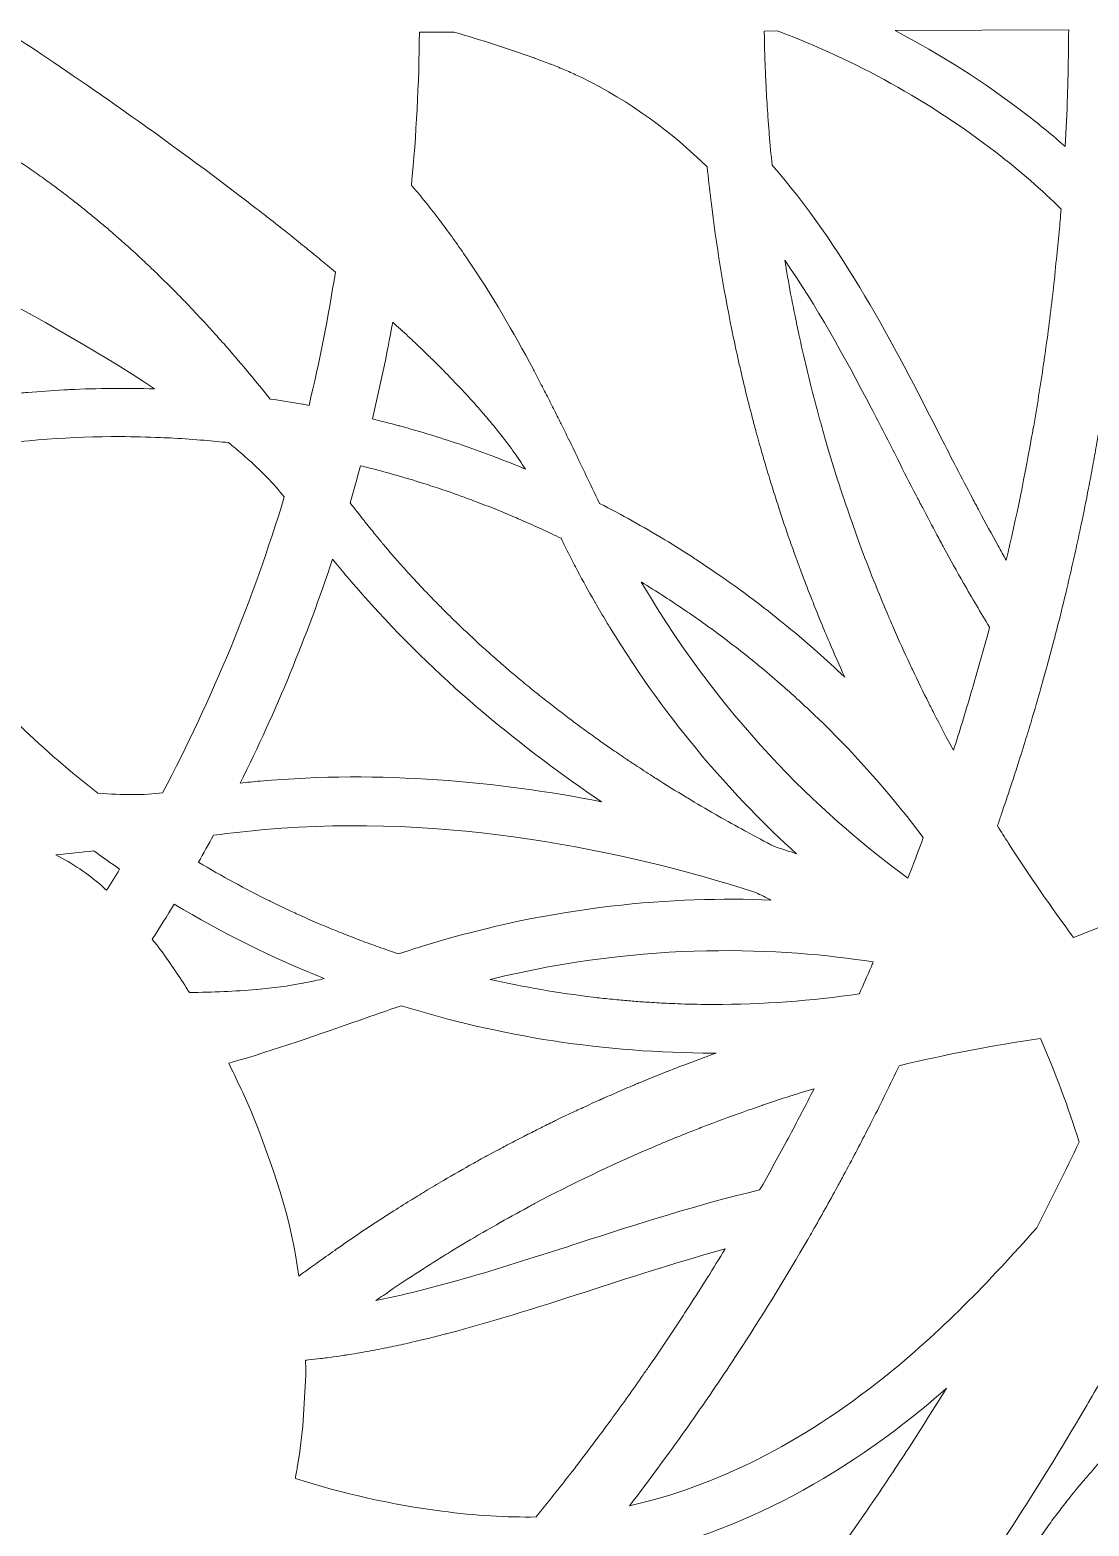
# Model space of a CAD drawing. Header units: millimetres. Extents: x -131 to 670, y -112 to 1620.
# Drawn here: x 532.2 to 575.5, y 657.9 to 719.1 of the extents above; entities that cross this region are included whole.
import ezdxf

# ---------------------------------------------------------------- set-up
doc = ezdxf.new("R2010")
doc.units = ezdxf.units.MM
doc.header["$MEASUREMENT"] = 0
doc.layers.add('Layer 2', color=7, linetype='Continuous')

msp = doc.modelspace()

# ---------------------------------------------------------------- linework, layer by layer
at = {"layer": 'Layer 2', "lineweight": 0}
for points, knots in [([(531.433, 718.943), (533.417, 717.637), (537.03, 715.195), (540.777, 712.335), (540.788, 712.326), (540.8, 712.317), (540.812, 712.308), (541.106, 712.083), (541.401, 711.856), (541.696, 711.627), (541.762, 711.575), (541.828, 711.523), (541.894, 711.471), (542.133, 711.285), (542.372, 711.097), (542.61, 710.908), (542.702, 710.836), (542.793, 710.762), (542.884, 710.689), (543.097, 710.52), (543.31, 710.349), (543.521, 710.177), (543.627, 710.091), (543.732, 710.006), (543.837, 709.92), (544.022, 709.769), (544.205, 709.617), (544.389, 709.465), (544.494, 709.377), (544.6, 709.288), (544.705, 709.2), (544.421, 707.357), (544.059, 705.54), (543.629, 703.75), (543.547, 703.765), (543.466, 703.782), (543.384, 703.796), (543.384, 703.796), (543.36, 703.801), (543.36, 703.801), (542.921, 703.877), (542.482, 703.947), (542.042, 704.01), (542.042, 704.01), (542.041, 704.01), (542.041, 704.01), (541.487, 704.701), (540.897, 705.411), (540.269, 706.13), (540.263, 706.137), (540.256, 706.144), (540.25, 706.151), (540.105, 706.317), (539.957, 706.484), (539.807, 706.651), (539.774, 706.688), (539.741, 706.724), (539.709, 706.76), (539.584, 706.898), (539.459, 707.036), (539.331, 707.175), (539.279, 707.232), (539.226, 707.288), (539.173, 707.345), (539.063, 707.463), (538.952, 707.582), (538.84, 707.7), (538.773, 707.771), (538.704, 707.842), (538.636, 707.913), (538.536, 708.018), (538.436, 708.122), (538.334, 708.227), (538.254, 708.309), (538.173, 708.39), (538.092, 708.472), (537.999, 708.566), (537.905, 708.66), (537.811, 708.754), (537.72, 708.844), (537.628, 708.933), (537.536, 709.024), (537.449, 709.108), (537.362, 709.193), (537.273, 709.278), (537.172, 709.375), (537.069, 709.473), (536.965, 709.571), (536.884, 709.647), (536.802, 709.724), (536.719, 709.801), (536.608, 709.904), (536.495, 710.007), (536.381, 710.111), (536.305, 710.181), (536.227, 710.25), (536.149, 710.32), (536.027, 710.429), (535.904, 710.539), (535.779, 710.647), (535.708, 710.71), (535.636, 710.771), (535.564, 710.834), (535.431, 710.948), (535.297, 711.063), (535.161, 711.177), (535.095, 711.232), (535.028, 711.288), (534.961, 711.343), (534.818, 711.463), (534.673, 711.581), (534.526, 711.7), (534.466, 711.748), (534.405, 711.797), (534.344, 711.846), (534.188, 711.97), (534.031, 712.094), (533.871, 712.217), (533.819, 712.257), (533.766, 712.298), (533.713, 712.338), (533.543, 712.468), (533.371, 712.598), (533.197, 712.727), (533.156, 712.758), (533.113, 712.788), (533.071, 712.819), (532.884, 712.956), (532.696, 713.092), (532.504, 713.228), (532.477, 713.247), (532.448, 713.267), (532.42, 713.286), (532.213, 713.432), (532.003, 713.577), (531.789, 713.721), (531.786, 713.723), (531.783, 713.725), (531.78, 713.728), (529.671, 715.147), (527.285, 716.451), (524.569, 717.547), (524.544, 717.556), (524.521, 717.566), (524.497, 717.576), (524.232, 717.682), (523.964, 717.785), (523.693, 717.887), (523.645, 717.906), (523.597, 717.924), (523.548, 717.942), (523.293, 718.037), (523.034, 718.13), (522.774, 718.221), (522.706, 718.245), (522.64, 718.268), (522.572, 718.292), (522.324, 718.377), (522.072, 718.46), (521.819, 718.542), (521.735, 718.569), (521.652, 718.597), (521.567, 718.623), (521.324, 718.7), (521.077, 718.775), (520.829, 718.849), (520.768, 718.867), (520.709, 718.886), (520.647, 718.904), (520.647, 718.904), (531.433, 718.943), (531.433, 718.943)], [0, 0, 0, 0, 1, 1, 1, 2, 2, 2, 3, 3, 3, 4, 4, 4, 5, 5, 5, 6, 6, 6, 7, 7, 7, 8, 8, 8, 9, 9, 9, 10, 10, 10, 11, 11, 11, 12, 12, 12, 13, 13, 13, 14, 14, 14, 15, 15, 15, 16, 16, 16, 17, 17, 17, 18, 18, 18, 19, 19, 19, 20, 20, 20, 21, 21, 21, 22, 22, 22, 23, 23, 23, 24, 24, 24, 25, 25, 25, 26, 26, 26, 27, 27, 27, 28, 28, 28, 29, 29, 29, 30, 30, 30, 31, 31, 31, 32, 32, 32, 33, 33, 33, 34, 34, 34, 35, 35, 35, 36, 36, 36, 37, 37, 37, 38, 38, 38, 39, 39, 39, 40, 40, 40, 41, 41, 41, 42, 42, 42, 43, 43, 43, 44, 44, 44, 45, 45, 45, 46, 46, 46, 47, 47, 47, 48, 48, 48, 49, 49, 49, 50, 50, 50, 51, 51, 51, 52, 52, 52, 53, 53, 53, 54, 54, 54, 55, 55, 55, 56, 56, 56, 57, 57, 57, 57]), ([(565.505, 692.66), (565.136, 693.011), (564.762, 693.353), (564.383, 693.688), (564.29, 693.772), (564.193, 693.85), (564.1, 693.932), (563.804, 694.188), (563.508, 694.443), (563.208, 694.691), (563.117, 694.766), (563.025, 694.836), (562.934, 694.909), (562.624, 695.161), (562.311, 695.41), (561.995, 695.652), (561.922, 695.708), (561.848, 695.761), (561.776, 695.816), (561.435, 696.072), (561.093, 696.324), (560.747, 696.57), (560.695, 696.606), (560.643, 696.641), (560.591, 696.678), (560.22, 696.938), (559.846, 697.193), (559.468, 697.44), (559.438, 697.46), (559.406, 697.48), (559.375, 697.5), (558.975, 697.761), (558.571, 698.015), (558.164, 698.262), (558.164, 698.262), (558.124, 698.285), (558.124, 698.285), (557.698, 698.542), (557.27, 698.79), (556.838, 699.031), (556.838, 699.031), (556.838, 699.031), (556.838, 699.031), (556.837, 699.032), (556.836, 699.032), (556.835, 699.032), (556.395, 699.278), (555.951, 699.515), (555.504, 699.743), (555.304, 700.152), (555.102, 700.572), (554.894, 701.007), (554.689, 701.435), (554.475, 701.88), (554.253, 702.337), (554.252, 702.339), (554.251, 702.341), (554.25, 702.342), (554.145, 702.558), (554.038, 702.777), (553.929, 702.999), (553.914, 703.029), (553.899, 703.059), (553.884, 703.089), (553.786, 703.289), (553.685, 703.491), (553.583, 703.695), (553.564, 703.731), (553.546, 703.767), (553.528, 703.803), (553.426, 704.006), (553.321, 704.21), (553.215, 704.416), (553.198, 704.45), (553.181, 704.484), (553.163, 704.518), (553.053, 704.732), (552.94, 704.947), (552.825, 705.164), (552.811, 705.189), (552.798, 705.214), (552.785, 705.24), (551.997, 706.722), (551.106, 708.26), (550.078, 709.771), (550.076, 709.774), (550.074, 709.777), (550.072, 709.78), (549.907, 710.023), (549.737, 710.266), (549.564, 710.507), (549.551, 710.526), (549.537, 710.544), (549.524, 710.563), (549.361, 710.79), (549.195, 711.015), (549.025, 711.24), (549.005, 711.266), (548.985, 711.292), (548.965, 711.319), (548.799, 711.537), (548.63, 711.754), (548.457, 711.97), (548.435, 711.998), (548.413, 712.025), (548.391, 712.053), (548.215, 712.271), (548.035, 712.488), (547.852, 712.703), (547.839, 712.718), (547.827, 712.734), (547.814, 712.749), (548.013, 714.809), (548.122, 716.895), (548.14, 719.003), (548.14, 719.003), (549.561, 719.008), (549.561, 719.008), (550.648, 718.688), (551.792, 718.327), (552.811, 717.959), (552.822, 717.955), (552.833, 717.951), (552.844, 717.947), (553.044, 717.874), (553.238, 717.801), (553.428, 717.728), (553.468, 717.712), (553.51, 717.697), (553.55, 717.681), (553.644, 717.644), (553.735, 717.607), (553.826, 717.57), (553.922, 717.531), (554.017, 717.491), (554.109, 717.452), (554.202, 717.413), (554.292, 717.373), (554.381, 717.333), (554.477, 717.29), (554.57, 717.247), (554.659, 717.204), (554.696, 717.186), (554.736, 717.168), (554.772, 717.151), (556.774, 716.164), (558.446, 714.923), (559.902, 713.499), (559.902, 713.499), (559.902, 713.497), (559.902, 713.497), (559.946, 713.046), (559.996, 712.596), (560.05, 712.147), (560.05, 712.147), (560.05, 712.145), (560.05, 712.145), (560.05, 712.144), (560.05, 712.144), (560.05, 712.144), (560.05, 712.144), (560.058, 712.083), (560.058, 712.083), (560.272, 710.314), (560.556, 708.567), (560.907, 706.844), (560.907, 706.843), (560.907, 706.843), (560.908, 706.843), (560.908, 706.842), (560.908, 706.842), (560.908, 706.842), (560.908, 706.842), (560.908, 706.841), (560.908, 706.841), (560.927, 706.745), (560.947, 706.65), (560.967, 706.555), (560.967, 706.554), (560.967, 706.553), (560.967, 706.552), (560.968, 706.55), (560.968, 706.549), (560.968, 706.547), (561.047, 706.169), (561.128, 705.792), (561.213, 705.416), (561.214, 705.416), (561.214, 705.415), (561.214, 705.414), (561.214, 705.413), (561.214, 705.413), (561.214, 705.413), (561.232, 705.332), (561.252, 705.252), (561.271, 705.172), (561.439, 704.442), (561.619, 703.717), (561.812, 702.996), (561.838, 702.899), (561.862, 702.802), (561.888, 702.706), (561.888, 702.706), (561.888, 702.706), (561.888, 702.706), (561.888, 702.705), (561.889, 702.705), (561.889, 702.704), (561.969, 702.407), (562.054, 702.113), (562.139, 701.818), (562.2, 701.605), (562.261, 701.393), (562.324, 701.181), (562.324, 701.18), (562.324, 701.18), (562.324, 701.18), (562.324, 701.18), (562.324, 701.179), (562.325, 701.179), (562.404, 700.912), (562.485, 700.647), (562.568, 700.382), (562.647, 700.125), (562.73, 699.87), (562.813, 699.616), (562.813, 699.614), (562.813, 699.613), (562.814, 699.611), (562.814, 699.611), (562.817, 699.604), (562.817, 699.604), (562.89, 699.379), (562.961, 699.154), (563.037, 698.93), (563.037, 698.93), (563.037, 698.93), (563.037, 698.93), (563.192, 698.468), (563.353, 698.01), (563.518, 697.553), (563.576, 697.392), (563.638, 697.232), (563.698, 697.071), (563.822, 696.734), (563.949, 696.399), (564.079, 696.065), (564.08, 696.064), (564.08, 696.064), (564.08, 696.063), (564.15, 695.885), (564.22, 695.707), (564.291, 695.53), (564.423, 695.199), (564.559, 694.869), (564.696, 694.54), (564.697, 694.538), (564.697, 694.538), (564.698, 694.536), (564.698, 694.535), (564.699, 694.533), (564.7, 694.531), (564.764, 694.379), (564.827, 694.225), (564.892, 694.073), (564.893, 694.073), (564.893, 694.072), (564.893, 694.072), (564.893, 694.071), (564.893, 694.071), (564.893, 694.071), (565.095, 693.599), (565.3, 693.129), (565.513, 692.664), (565.514, 692.661), (565.515, 692.657), (565.516, 692.654), (565.518, 692.652), (565.519, 692.649), (565.52, 692.647), (565.515, 692.651), (565.51, 692.655), (565.505, 692.66)], [0, 0, 0, 0, 1, 1, 1, 2, 2, 2, 3, 3, 3, 4, 4, 4, 5, 5, 5, 6, 6, 6, 7, 7, 7, 8, 8, 8, 9, 9, 9, 10, 10, 10, 11, 11, 11, 12, 12, 12, 13, 13, 13, 14, 14, 14, 15, 15, 15, 16, 16, 16, 17, 17, 17, 18, 18, 18, 19, 19, 19, 20, 20, 20, 21, 21, 21, 22, 22, 22, 23, 23, 23, 24, 24, 24, 25, 25, 25, 26, 26, 26, 27, 27, 27, 28, 28, 28, 29, 29, 29, 30, 30, 30, 31, 31, 31, 32, 32, 32, 33, 33, 33, 34, 34, 34, 35, 35, 35, 36, 36, 36, 37, 37, 37, 38, 38, 38, 39, 39, 39, 40, 40, 40, 41, 41, 41, 42, 42, 42, 43, 43, 43, 44, 44, 44, 45, 45, 45, 46, 46, 46, 47, 47, 47, 48, 48, 48, 49, 49, 49, 50, 50, 50, 51, 51, 51, 52, 52, 52, 53, 53, 53, 54, 54, 54, 55, 55, 55, 56, 56, 56, 57, 57, 57, 58, 58, 58, 59, 59, 59, 60, 60, 60, 61, 61, 61, 62, 62, 62, 63, 63, 63, 64, 64, 64, 65, 65, 65, 66, 66, 66, 67, 67, 67, 68, 68, 68, 69, 69, 69, 70, 70, 70, 71, 71, 71, 72, 72, 72, 73, 73, 73, 74, 74, 74, 75, 75, 75, 76, 76, 76, 77, 77, 77, 78, 78, 78, 79, 79, 79, 80, 80, 80, 81, 81, 81, 82, 82, 82, 83, 83, 83, 84, 84, 84, 85, 85, 85, 86, 86, 86, 87, 87, 87, 88, 88, 88, 89, 89, 89, 90, 90, 90, 91, 91, 91, 92, 92, 92, 93, 93, 93, 94, 94, 94, 94]), ([(571.017, 699.436), (570.924, 699.609), (570.83, 699.781), (570.739, 699.955), (570.301, 700.786), (569.873, 701.62), (569.452, 702.445), (567.475, 706.317), (565.452, 710.266), (562.553, 713.566), (562.553, 713.566), (562.553, 713.566), (562.553, 713.566), (562.51, 713.988), (562.474, 714.412), (562.438, 714.836), (562.423, 715.028), (562.407, 715.22), (562.393, 715.412), (562.366, 715.773), (562.343, 716.135), (562.322, 716.497), (562.305, 716.806), (562.291, 717.115), (562.278, 717.425), (562.266, 717.701), (562.254, 717.977), (562.246, 718.253), (562.238, 718.519), (562.238, 718.787), (562.233, 719.053), (562.233, 719.053), (562.773, 719.055), (562.773, 719.055), (565.973, 717.851), (568.968, 716.196), (571.694, 714.099), (572.704, 713.321), (573.585, 712.553), (574.359, 711.775), (574.346, 711.619), (574.338, 711.463), (574.325, 711.307), (574.312, 711.154), (574.298, 711), (574.284, 710.847), (574.25, 710.473), (574.208, 710.101), (574.17, 709.729), (574.125, 709.288), (574.086, 708.845), (574.035, 708.407), (574.031, 708.369), (574.027, 708.332), (574.023, 708.295), (573.919, 707.404), (573.803, 706.517), (573.674, 705.634), (573.668, 705.589), (573.661, 705.545), (573.655, 705.5), (573.651, 705.48), (573.649, 705.459), (573.645, 705.439), (573.517, 704.567), (573.379, 703.698), (573.228, 702.833), (573.228, 702.833), (573.225, 702.816), (573.225, 702.816), (573.218, 702.777), (573.209, 702.739), (573.203, 702.7), (572.89, 700.925), (572.53, 699.167), (572.123, 697.426), (572.123, 697.424), (572.123, 697.424), (572.122, 697.422), (572.011, 697.617), (571.903, 697.815), (571.794, 698.011), (571.531, 698.483), (571.271, 698.958), (571.017, 699.436)], [0, 0, 0, 0, 1, 1, 1, 2, 2, 2, 3, 3, 3, 4, 4, 4, 5, 5, 5, 6, 6, 6, 7, 7, 7, 8, 8, 8, 9, 9, 9, 10, 10, 10, 11, 11, 11, 12, 12, 12, 13, 13, 13, 14, 14, 14, 15, 15, 15, 16, 16, 16, 17, 17, 17, 18, 18, 18, 19, 19, 19, 20, 20, 20, 21, 21, 21, 22, 22, 22, 23, 23, 23, 24, 24, 24, 25, 25, 25, 26, 26, 26, 27, 27, 27, 28, 28, 28, 28]), ([(572.904, 715.672), (571.221, 716.966), (569.439, 718.097), (567.576, 719.072), (567.576, 719.072), (574.672, 719.098), (574.672, 719.098), (574.668, 718.519), (574.661, 717.941), (574.647, 717.364), (574.645, 717.262), (574.645, 717.159), (574.643, 717.057), (574.637, 716.842), (574.63, 716.627), (574.623, 716.412), (574.601, 715.717), (574.57, 715.024), (574.533, 714.332), (574.025, 714.779), (573.485, 715.225), (572.904, 715.672)], [0, 0, 0, 0, 1, 1, 1, 2, 2, 2, 3, 3, 3, 4, 4, 4, 5, 5, 5, 6, 6, 6, 7, 7, 7, 7]), ([(537.319, 704.425), (536.157, 704.462), (534.994, 704.452), (533.832, 704.396), (533.756, 704.393), (533.68, 704.388), (533.604, 704.384), (533.114, 704.358), (532.624, 704.323), (532.135, 704.28), (532.038, 704.272), (531.94, 704.264), (531.842, 704.255), (531.3, 704.203), (530.759, 704.144), (530.219, 704.073), (530.204, 704.07), (530.189, 704.069), (530.174, 704.067), (529.609, 703.991), (529.045, 703.904), (528.483, 703.806), (528.384, 703.789), (528.286, 703.769), (528.187, 703.751), (527.749, 703.671), (527.312, 703.585), (526.876, 703.493), (526.712, 703.457), (526.549, 703.421), (526.386, 703.384), (525.997, 703.297), (525.609, 703.203), (525.223, 703.104), (525.065, 703.064), (524.908, 703.025), (524.751, 702.983), (524.693, 702.968), (524.635, 702.949), (524.576, 702.933), (524.176, 702.825), (523.777, 702.712), (523.38, 702.592), (523.313, 702.571), (523.245, 702.555), (523.178, 702.534), (523.176, 702.533), (523.174, 702.533), (523.172, 702.532), (522.98, 702.93), (522.797, 703.332), (522.618, 703.737), (522.569, 703.849), (522.521, 703.962), (522.472, 704.075), (522.338, 704.386), (522.207, 704.699), (522.08, 705.015), (522.036, 705.123), (521.993, 705.231), (521.95, 705.34), (521.792, 705.744), (521.641, 706.152), (521.494, 706.562), (521.372, 706.906), (521.257, 707.254), (521.143, 707.602), (521.105, 707.72), (521.062, 707.836), (521.025, 707.954), (521.017, 707.981), (521.009, 708.008), (521.001, 708.034), (520.867, 708.463), (520.74, 708.895), (520.62, 709.329), (520.62, 709.329), (520.584, 709.458), (520.584, 709.458), (520.563, 709.536), (520.544, 709.614), (520.524, 709.692), (520.44, 710.007), (520.358, 710.324), (520.281, 710.642), (520.237, 710.827), (520.195, 711.012), (520.153, 711.198), (520.094, 711.46), (520.036, 711.723), (519.982, 711.988), (519.947, 712.156), (519.912, 712.325), (519.88, 712.494), (519.81, 712.854), (519.746, 713.215), (519.686, 713.578), (519.675, 713.642), (519.662, 713.706), (519.652, 713.77), (519.652, 713.771), (519.652, 713.772), (519.652, 713.772), (525.736, 710.982), (532.518, 707.6), (537.319, 704.425)], [0, 0, 0, 0, 1, 1, 1, 2, 2, 2, 3, 3, 3, 4, 4, 4, 5, 5, 5, 6, 6, 6, 7, 7, 7, 8, 8, 8, 9, 9, 9, 10, 10, 10, 11, 11, 11, 12, 12, 12, 13, 13, 13, 14, 14, 14, 15, 15, 15, 16, 16, 16, 17, 17, 17, 18, 18, 18, 19, 19, 19, 20, 20, 20, 21, 21, 21, 22, 22, 22, 23, 23, 23, 24, 24, 24, 25, 25, 25, 26, 26, 26, 27, 27, 27, 28, 28, 28, 29, 29, 29, 30, 30, 30, 31, 31, 31, 32, 32, 32, 33, 33, 33, 34, 34, 34, 35, 35, 35, 35]), ([(570.8, 692.39), (570.758, 692.25), (570.718, 692.109), (570.676, 691.969), (570.447, 691.194), (570.211, 690.421), (569.962, 689.654), (569.962, 689.655), (569.961, 689.656), (569.961, 689.656), (569.688, 690.157), (569.424, 690.662), (569.165, 691.17), (569.116, 691.265), (569.068, 691.36), (569.021, 691.455), (568.999, 691.497), (568.978, 691.539), (568.957, 691.581), (568.729, 692.036), (568.505, 692.494), (568.287, 692.955), (568.257, 693.019), (568.226, 693.081), (568.195, 693.145), (567.961, 693.647), (567.735, 694.153), (567.513, 694.661), (567.471, 694.758), (567.429, 694.854), (567.388, 694.951), (567.358, 695.02), (567.328, 695.09), (567.299, 695.159), (567.134, 695.544), (566.975, 695.93), (566.818, 696.319), (566.812, 696.333), (566.806, 696.348), (566.8, 696.363), (566.744, 696.501), (566.687, 696.639), (566.632, 696.777), (566.439, 697.266), (566.255, 697.757), (566.074, 698.252), (565.998, 698.461), (565.923, 698.671), (565.849, 698.882), (565.729, 699.22), (565.613, 699.56), (565.499, 699.901), (565.428, 700.111), (565.356, 700.32), (565.288, 700.531), (565.136, 701.002), (564.991, 701.475), (564.849, 701.951), (564.773, 702.207), (564.701, 702.464), (564.628, 702.721), (564.546, 703.007), (564.468, 703.293), (564.391, 703.58), (564.319, 703.848), (564.246, 704.116), (564.177, 704.386), (564.061, 704.843), (563.95, 705.302), (563.844, 705.763), (563.776, 706.057), (563.713, 706.352), (563.65, 706.648), (563.595, 706.9), (563.542, 707.153), (563.491, 707.407), (563.429, 707.709), (563.368, 708.012), (563.311, 708.316), (563.225, 708.773), (563.144, 709.231), (563.069, 709.691), (564.368, 707.811), (565.497, 705.769), (566.599, 703.655), (566.962, 702.957), (567.322, 702.252), (567.685, 701.543), (567.936, 701.05), (568.191, 700.555), (568.447, 700.059), (568.533, 699.893), (568.62, 699.727), (568.707, 699.561), (568.898, 699.194), (569.093, 698.827), (569.289, 698.46), (569.385, 698.281), (569.48, 698.102), (569.577, 697.923), (569.838, 697.442), (570.103, 696.963), (570.375, 696.488), (570.72, 695.883), (571.074, 695.282), (571.442, 694.691), (571.238, 693.92), (571.022, 693.154), (570.8, 692.39)], [0, 0, 0, 0, 1, 1, 1, 2, 2, 2, 3, 3, 3, 4, 4, 4, 5, 5, 5, 6, 6, 6, 7, 7, 7, 8, 8, 8, 9, 9, 9, 10, 10, 10, 11, 11, 11, 12, 12, 12, 13, 13, 13, 14, 14, 14, 15, 15, 15, 16, 16, 16, 17, 17, 17, 18, 18, 18, 19, 19, 19, 20, 20, 20, 21, 21, 21, 22, 22, 22, 23, 23, 23, 24, 24, 24, 25, 25, 25, 26, 26, 26, 27, 27, 27, 28, 28, 28, 29, 29, 29, 30, 30, 30, 31, 31, 31, 32, 32, 32, 33, 33, 33, 34, 34, 34, 35, 35, 35, 36, 36, 36, 36]), ([(574.873, 682.005), (573.939, 683.257), (573.051, 684.545), (572.208, 685.864), (572.059, 686.098), (571.909, 686.33), (571.762, 686.565), (571.815, 686.716), (571.864, 686.869), (571.916, 687.02), (572.049, 687.407), (572.18, 687.795), (572.308, 688.184), (572.39, 688.432), (572.471, 688.682), (572.551, 688.931), (572.668, 689.296), (572.782, 689.661), (572.895, 690.027), (572.981, 690.307), (573.067, 690.587), (573.151, 690.868), (573.283, 691.31), (573.412, 691.753), (573.538, 692.198), (573.611, 692.457), (573.683, 692.717), (573.754, 692.976), (573.847, 693.314), (573.937, 693.651), (574.026, 693.99), (574.092, 694.238), (574.159, 694.487), (574.222, 694.736), (574.351, 695.241), (574.475, 695.747), (574.596, 696.254), (574.663, 696.536), (574.727, 696.818), (574.792, 697.1), (574.862, 697.405), (574.93, 697.711), (574.997, 698.018), (575.06, 698.304), (575.123, 698.591), (575.184, 698.879), (575.287, 699.373), (575.387, 699.868), (575.483, 700.364), (575.543, 700.673), (575.6, 700.983), (575.657, 701.293), (575.707, 701.565), (575.756, 701.838), (575.804, 702.11), (575.861, 702.432), (575.917, 702.753), (575.97, 703.075), (576.024, 703.401), (576.075, 703.727), (576.125, 704.053), (576.202, 704.548), (576.276, 705.044), (576.345, 705.54), (576.379, 705.784), (576.413, 706.028), (576.445, 706.272), (576.491, 706.62), (576.537, 706.967), (576.579, 707.316), (576.607, 707.542), (576.632, 707.769), (576.658, 707.995), (576.69, 708.276), (576.725, 708.556), (576.755, 708.837), (578.79, 705.759), (580.112, 701.874), (580.603, 697.462), (580.95, 694.33), (580.877, 691.14), (580.641, 688.006), (580.236, 686.681), (579.809, 685.362), (579.354, 684.056), (577.909, 683.286), (576.413, 682.6), (574.873, 682.005)], [0, 0, 0, 0, 1, 1, 1, 2, 2, 2, 3, 3, 3, 4, 4, 4, 5, 5, 5, 6, 6, 6, 7, 7, 7, 8, 8, 8, 9, 9, 9, 10, 10, 10, 11, 11, 11, 12, 12, 12, 13, 13, 13, 14, 14, 14, 15, 15, 15, 16, 16, 16, 17, 17, 17, 18, 18, 18, 19, 19, 19, 20, 20, 20, 21, 21, 21, 22, 22, 22, 23, 23, 23, 24, 24, 24, 25, 25, 25, 26, 26, 26, 27, 27, 27, 28, 28, 28, 29, 29, 29, 29]), ([(551.241, 701.637), (551.222, 701.645), (551.205, 701.652), (551.186, 701.658), (550.784, 701.811), (550.38, 701.956), (549.975, 702.096), (549.948, 702.105), (549.922, 702.114), (549.896, 702.123), (549.495, 702.261), (549.092, 702.391), (548.687, 702.517), (548.657, 702.526), (548.627, 702.536), (548.597, 702.545), (548.192, 702.669), (547.785, 702.787), (547.378, 702.899), (547.35, 702.907), (547.322, 702.915), (547.295, 702.922), (546.937, 703.02), (546.578, 703.11), (546.218, 703.199), (546.53, 704.504), (546.809, 705.822), (547.048, 707.153), (547.26, 706.96), (547.476, 706.766), (547.684, 706.573), (547.748, 706.513), (547.81, 706.454), (547.873, 706.395), (548.078, 706.202), (548.279, 706.009), (548.477, 705.816), (548.542, 705.752), (548.607, 705.689), (548.672, 705.625), (548.881, 705.419), (549.086, 705.214), (549.286, 705.009), (549.336, 704.957), (549.387, 704.905), (549.437, 704.853), (549.645, 704.637), (549.849, 704.422), (550.046, 704.209), (550.082, 704.169), (550.118, 704.13), (550.154, 704.091), (550.361, 703.864), (550.563, 703.638), (550.756, 703.413), (550.776, 703.39), (550.796, 703.366), (550.817, 703.342), (551.021, 703.103), (551.218, 702.866), (551.405, 702.63), (551.411, 702.622), (551.418, 702.614), (551.424, 702.606), (551.613, 702.367), (551.793, 702.13), (551.961, 701.895), (551.97, 701.883), (551.979, 701.871), (551.988, 701.859), (552.16, 701.619), (552.321, 701.383), (552.469, 701.15), (552.062, 701.319), (551.652, 701.481), (551.241, 701.637)], [0, 0, 0, 0, 1, 1, 1, 2, 2, 2, 3, 3, 3, 4, 4, 4, 5, 5, 5, 6, 6, 6, 7, 7, 7, 8, 8, 8, 9, 9, 9, 10, 10, 10, 11, 11, 11, 12, 12, 12, 13, 13, 13, 14, 14, 14, 15, 15, 15, 16, 16, 16, 17, 17, 17, 18, 18, 18, 19, 19, 19, 20, 20, 20, 21, 21, 21, 22, 22, 22, 23, 23, 23, 24, 24, 24, 25, 25, 25, 25]), ([(535.918, 702.475), (536.465, 702.475), (537.011, 702.458), (537.558, 702.437), (537.741, 702.429), (537.924, 702.423), (538.108, 702.413), (538.521, 702.391), (538.935, 702.359), (539.349, 702.324), (539.68, 702.296), (540.011, 702.265), (540.342, 702.229), (540.342, 702.229), (540.342, 702.229), (540.342, 702.229), (540.358, 702.216), (540.373, 702.203), (540.389, 702.19), (540.598, 702.019), (540.799, 701.849), (540.99, 701.681), (541.001, 701.671), (541.013, 701.661), (541.024, 701.651), (541.661, 701.088), (542.197, 700.54), (542.618, 700.013), (541.345, 695.792), (539.671, 691.744), (537.642, 687.911), (536.883, 687.823), (535.998, 687.822), (535.006, 687.898), (535.006, 687.899), (535.005, 687.899), (535.005, 687.9), (533.896, 688.762), (532.834, 689.68), (531.821, 690.649), (531.809, 690.66), (531.796, 690.672), (531.784, 690.684), (530.79, 691.636), (529.845, 692.638), (528.95, 693.685), (528.921, 693.719), (528.892, 693.751), (528.863, 693.785), (528.436, 694.288), (528.023, 694.802), (527.62, 695.325), (527.568, 695.392), (527.518, 695.46), (527.467, 695.528), (527.096, 696.016), (526.736, 696.511), (526.386, 697.016), (526.354, 697.062), (526.321, 697.107), (526.289, 697.154), (525.933, 697.674), (525.591, 698.204), (525.258, 698.74), (525.185, 698.858), (525.114, 698.976), (525.042, 699.093), (524.714, 699.636), (524.393, 700.183), (524.089, 700.742), (527.941, 701.895), (531.929, 702.475), (535.918, 702.475)], [0, 0, 0, 0, 1, 1, 1, 2, 2, 2, 3, 3, 3, 4, 4, 4, 5, 5, 5, 6, 6, 6, 7, 7, 7, 8, 8, 8, 9, 9, 9, 10, 10, 10, 11, 11, 11, 12, 12, 12, 13, 13, 13, 14, 14, 14, 15, 15, 15, 16, 16, 16, 17, 17, 17, 18, 18, 18, 19, 19, 19, 20, 20, 20, 21, 21, 21, 22, 22, 22, 23, 23, 23, 24, 24, 24, 24]), ([(553.121, 698.701), (553.391, 698.576), (553.66, 698.45), (553.927, 698.319), (554.043, 698.085), (554.156, 697.856), (554.269, 697.635), (554.381, 697.412), (554.492, 697.197), (554.602, 696.99), (554.825, 696.57), (555.052, 696.164), (555.281, 695.762), (555.291, 695.746), (555.3, 695.729), (555.309, 695.713), (555.317, 695.701), (555.324, 695.688), (555.331, 695.676), (555.481, 695.414), (555.633, 695.156), (555.786, 694.901), (555.823, 694.84), (555.861, 694.779), (555.898, 694.717), (555.901, 694.712), (555.905, 694.707), (555.908, 694.701), (558.33, 690.728), (561.055, 687.687), (563.546, 685.424), (563.253, 685.523), (562.956, 685.622), (562.652, 685.72), (562.651, 685.721), (562.649, 685.722), (562.647, 685.723), (562.269, 685.918), (561.885, 686.121), (561.496, 686.333), (561.478, 686.342), (561.459, 686.353), (561.441, 686.363), (561.076, 686.561), (560.706, 686.767), (560.333, 686.98), (560.296, 687.001), (560.26, 687.022), (560.223, 687.043), (559.849, 687.258), (559.47, 687.479), (559.089, 687.709), (559.073, 687.719), (559.056, 687.728), (559.039, 687.739), (558.634, 687.983), (558.225, 688.236), (557.815, 688.497), (557.764, 688.529), (557.714, 688.56), (557.664, 688.592), (557.432, 688.741), (557.199, 688.896), (556.966, 689.05), (556.835, 689.135), (556.706, 689.22), (556.576, 689.308), (556.37, 689.445), (556.164, 689.589), (555.959, 689.732), (555.8, 689.841), (555.642, 689.95), (555.484, 690.062), (555.292, 690.198), (555.1, 690.338), (554.909, 690.477), (554.736, 690.603), (554.563, 690.729), (554.391, 690.858), (554.209, 690.994), (554.027, 691.133), (553.845, 691.272), (553.663, 691.411), (553.481, 691.553), (553.299, 691.697), (553.125, 691.834), (552.951, 691.973), (552.778, 692.113), (552.589, 692.266), (552.4, 692.421), (552.213, 692.579), (552.046, 692.717), (551.88, 692.857), (551.715, 692.999), (551.522, 693.165), (551.329, 693.334), (551.137, 693.505), (550.978, 693.646), (550.818, 693.786), (550.66, 693.93), (550.463, 694.111), (550.267, 694.295), (550.071, 694.479), (549.921, 694.62), (549.771, 694.761), (549.623, 694.905), (549.417, 695.104), (549.214, 695.308), (549.012, 695.512), (548.876, 695.649), (548.739, 695.784), (548.604, 695.923), (548.38, 696.155), (548.16, 696.394), (547.939, 696.632), (547.83, 696.751), (547.719, 696.866), (547.611, 696.986), (547.284, 697.348), (546.962, 697.717), (546.645, 698.094), (546.621, 698.123), (546.595, 698.155), (546.571, 698.185), (546.45, 698.33), (546.327, 698.481), (546.203, 698.635), (546.134, 698.72), (546.066, 698.804), (545.996, 698.892), (545.961, 698.936), (545.925, 698.983), (545.889, 699.028), (545.698, 699.27), (545.505, 699.518), (545.308, 699.774), (545.455, 700.275), (545.596, 700.779), (545.732, 701.285), (545.839, 701.259), (545.947, 701.233), (546.055, 701.205), (546.393, 701.12), (546.73, 701.027), (547.067, 700.933), (547.487, 700.814), (547.906, 700.689), (548.322, 700.556), (548.568, 700.479), (548.814, 700.402), (549.059, 700.319), (549.406, 700.202), (549.752, 700.08), (550.097, 699.952), (550.21, 699.91), (550.323, 699.867), (550.437, 699.824), (550.711, 699.721), (550.984, 699.613), (551.256, 699.504), (551.514, 699.399), (551.772, 699.292), (552.029, 699.182), (552.131, 699.139), (552.232, 699.096), (552.333, 699.052), (552.597, 698.937), (552.859, 698.82), (553.121, 698.701)], [0, 0, 0, 0, 1, 1, 1, 2, 2, 2, 3, 3, 3, 4, 4, 4, 5, 5, 5, 6, 6, 6, 7, 7, 7, 8, 8, 8, 9, 9, 9, 10, 10, 10, 11, 11, 11, 12, 12, 12, 13, 13, 13, 14, 14, 14, 15, 15, 15, 16, 16, 16, 17, 17, 17, 18, 18, 18, 19, 19, 19, 20, 20, 20, 21, 21, 21, 22, 22, 22, 23, 23, 23, 24, 24, 24, 25, 25, 25, 26, 26, 26, 27, 27, 27, 28, 28, 28, 29, 29, 29, 30, 30, 30, 31, 31, 31, 32, 32, 32, 33, 33, 33, 34, 34, 34, 35, 35, 35, 36, 36, 36, 37, 37, 37, 38, 38, 38, 39, 39, 39, 40, 40, 40, 41, 41, 41, 42, 42, 42, 43, 43, 43, 44, 44, 44, 45, 45, 45, 46, 46, 46, 47, 47, 47, 48, 48, 48, 49, 49, 49, 50, 50, 50, 51, 51, 51, 52, 52, 52, 53, 53, 53, 54, 54, 54, 55, 55, 55, 56, 56, 56, 56]), ([(544.59, 697.472), (544.771, 697.247), (544.949, 697.028), (545.126, 696.817), (545.142, 696.798), (545.158, 696.781), (545.174, 696.762), (545.505, 696.37), (545.842, 695.987), (546.182, 695.611), (549.118, 692.361), (552.389, 689.702), (555.586, 687.553), (551.346, 688.384), (546.584, 688.829), (541.635, 688.395), (541.371, 688.372), (541.098, 688.344), (540.821, 688.313), (542.282, 691.257), (543.545, 694.315), (544.59, 697.472)], [0, 0, 0, 0, 1, 1, 1, 2, 2, 2, 3, 3, 3, 4, 4, 4, 5, 5, 5, 6, 6, 6, 7, 7, 7, 7]), ([(557.207, 696.53), (557.209, 696.529), (557.21, 696.528), (557.212, 696.527), (557.827, 696.154), (558.434, 695.759), (559.033, 695.351), (559.217, 695.226), (559.4, 695.098), (559.582, 694.969), (559.927, 694.726), (560.268, 694.477), (560.606, 694.222), (560.903, 693.998), (561.199, 693.771), (561.49, 693.538), (561.662, 693.401), (561.833, 693.264), (562.003, 693.124), (562.427, 692.774), (562.845, 692.417), (563.258, 692.047), (563.362, 691.954), (563.465, 691.859), (563.568, 691.764), (564.024, 691.348), (564.475, 690.925), (564.916, 690.484), (566.302, 689.097), (567.573, 687.625), (568.732, 686.085), (568.528, 685.531), (568.319, 684.98), (568.105, 684.431), (564.981, 686.699), (560.694, 690.577), (557.207, 696.53)], [0, 0, 0, 0, 1, 1, 1, 2, 2, 2, 3, 3, 3, 4, 4, 4, 5, 5, 5, 6, 6, 6, 7, 7, 7, 8, 8, 8, 9, 9, 9, 10, 10, 10, 11, 11, 11, 12, 12, 12, 12]), ([(541.809, 686.416), (549.31, 687.074), (556.478, 685.573), (561.887, 683.845), (562.095, 683.738), (562.3, 683.636), (562.504, 683.534), (558.575, 683.693), (553.703, 683.322), (548.305, 681.664), (547.979, 681.564), (547.636, 681.451), (547.285, 681.334), (547.283, 681.335), (547.282, 681.335), (547.281, 681.336), (547.041, 681.415), (546.804, 681.5), (546.566, 681.584), (546.437, 681.629), (546.306, 681.672), (546.177, 681.719), (545.94, 681.805), (545.705, 681.896), (545.47, 681.987), (545.328, 682.041), (545.186, 682.095), (545.045, 682.151), (544.802, 682.247), (544.561, 682.347), (544.321, 682.448), (544.197, 682.5), (544.074, 682.552), (543.951, 682.604), (543.695, 682.715), (543.44, 682.828), (543.186, 682.943), (543.096, 682.985), (543.006, 683.027), (542.916, 683.069), (542.634, 683.2), (542.352, 683.332), (542.074, 683.469), (542.056, 683.478), (542.039, 683.487), (542.021, 683.496), (541.028, 683.987), (540.058, 684.517), (539.112, 685.083), (539.317, 685.447), (539.521, 685.812), (539.719, 686.18), (540.456, 686.275), (541.161, 686.359), (541.809, 686.416)], [0, 0, 0, 0, 1, 1, 1, 2, 2, 2, 3, 3, 3, 4, 4, 4, 5, 5, 5, 6, 6, 6, 7, 7, 7, 8, 8, 8, 9, 9, 9, 10, 10, 10, 11, 11, 11, 12, 12, 12, 13, 13, 13, 14, 14, 14, 15, 15, 15, 16, 16, 16, 17, 17, 17, 18, 18, 18, 18]), ([(533.278, 685.378), (533.811, 685.429), (534.333, 685.483), (534.84, 685.542), (535.186, 685.289), (535.536, 685.042), (535.889, 684.799), (535.715, 684.508), (535.536, 684.22), (535.357, 683.931), (535.284, 683.996), (535.216, 684.065), (535.142, 684.128), (534.584, 684.605), (533.963, 685.042), (533.278, 685.378)], [0, 0, 0, 0, 1, 1, 1, 2, 2, 2, 3, 3, 3, 4, 4, 4, 5, 5, 5, 5]), ([(544.251, 680.325), (543.989, 680.259), (543.715, 680.199), (543.431, 680.145), (543.406, 680.14), (543.381, 680.135), (543.356, 680.13), (542.778, 680.023), (542.157, 679.94), (541.499, 679.88), (541.488, 679.879), (541.476, 679.878), (541.465, 679.877), (540.613, 679.8), (539.696, 679.764), (538.742, 679.755), (538.402, 680.3), (538.045, 680.834), (537.663, 681.356), (537.521, 681.55), (537.372, 681.74), (537.223, 681.929), (537.525, 682.407), (537.826, 682.885), (538.116, 683.369), (540.067, 682.199), (542.116, 681.178), (544.251, 680.325)], [0, 0, 0, 0, 1, 1, 1, 2, 2, 2, 3, 3, 3, 4, 4, 4, 5, 5, 5, 6, 6, 6, 7, 7, 7, 8, 8, 8, 9, 9, 9, 9]), ([(560.139, 679.266), (559.699, 679.266), (559.26, 679.275), (558.822, 679.289), (558.66, 679.295), (558.499, 679.303), (558.337, 679.31), (558.069, 679.321), (557.802, 679.335), (557.536, 679.353), (557.33, 679.365), (557.123, 679.38), (556.918, 679.396), (556.712, 679.412), (556.507, 679.431), (556.303, 679.45), (556.058, 679.473), (555.815, 679.495), (555.572, 679.523), (555.463, 679.535), (555.355, 679.55), (555.246, 679.563), (553.819, 679.735), (552.414, 679.977), (551.035, 680.291), (557.444, 681.869), (562.981, 681.586), (566.686, 681.003), (566.66, 680.943), (566.634, 680.884), (566.608, 680.824), (566.447, 680.453), (566.287, 680.081), (566.121, 679.713), (566.12, 679.711), (566.119, 679.709), (566.119, 679.708), (566.119, 679.708), (566.117, 679.703), (566.117, 679.703), (564.165, 679.417), (562.17, 679.266), (560.139, 679.266)], [0, 0, 0, 0, 1, 1, 1, 2, 2, 2, 3, 3, 3, 4, 4, 4, 5, 5, 5, 6, 6, 6, 7, 7, 7, 8, 8, 8, 9, 9, 9, 10, 10, 10, 11, 11, 11, 12, 12, 12, 13, 13, 13, 14, 14, 14, 14]), ([(541.251, 674.934), (540.964, 675.582), (540.662, 676.225), (540.346, 676.862), (542.293, 677.428), (544.09, 678.059), (545.672, 678.615), (546.269, 678.825), (546.845, 679.027), (547.396, 679.215), (551.425, 677.961), (555.705, 677.28), (560.141, 677.28), (560.183, 677.28), (560.225, 677.281), (560.268, 677.282), (560.267, 677.282), (560.265, 677.281), (560.265, 677.281), (560.112, 677.226), (559.962, 677.167), (559.81, 677.111), (559.523, 677.006), (559.236, 676.9), (558.951, 676.791), (558.891, 676.768), (558.831, 676.747), (558.771, 676.724), (558.615, 676.663), (558.46, 676.601), (558.304, 676.54), (558.291, 676.534), (558.277, 676.529), (558.264, 676.523), (557.992, 676.416), (557.72, 676.305), (557.449, 676.194), (557.383, 676.167), (557.316, 676.141), (557.25, 676.114), (557.189, 676.089), (557.128, 676.063), (557.066, 676.037), (556.998, 676.009), (556.929, 675.98), (556.86, 675.952), (556.823, 675.936), (556.784, 675.92), (556.747, 675.904), (556.626, 675.853), (556.506, 675.799), (556.386, 675.747), (556.145, 675.643), (555.904, 675.538), (555.663, 675.432), (555.633, 675.418), (555.603, 675.406), (555.573, 675.392), (555.468, 675.346), (555.362, 675.3), (555.257, 675.253), (555.137, 675.198), (555.019, 675.141), (554.9, 675.085), (554.71, 674.998), (554.521, 674.909), (554.331, 674.819), (554.176, 674.745), (554.019, 674.675), (553.863, 674.6), (553.794, 674.567), (553.725, 674.532), (553.656, 674.498), (553.631, 674.486), (553.605, 674.473), (553.58, 674.46), (553.484, 674.413), (553.389, 674.367), (553.293, 674.32), (553.13, 674.239), (552.968, 674.157), (552.805, 674.075), (552.702, 674.023), (552.599, 673.972), (552.497, 673.92), (552.475, 673.909), (552.453, 673.898), (552.431, 673.887), (552.218, 673.778), (552.005, 673.668), (551.793, 673.557), (551.71, 673.513), (551.627, 673.467), (551.543, 673.423), (551.476, 673.387), (551.409, 673.351), (551.342, 673.315), (551.221, 673.249), (551.099, 673.185), (550.977, 673.119), (550.772, 673.007), (550.565, 672.897), (550.361, 672.783), (549.945, 672.551), (549.531, 672.313), (549.119, 672.072), (548.873, 671.927), (548.629, 671.779), (548.385, 671.631), (548.178, 671.506), (547.971, 671.381), (547.765, 671.253), (547.506, 671.093), (547.248, 670.931), (546.992, 670.767), (546.811, 670.652), (546.632, 670.534), (546.452, 670.417), (546.411, 670.39), (546.371, 670.362), (546.33, 670.335), (545.944, 670.082), (545.56, 669.825), (545.179, 669.563), (545.012, 669.449), (544.847, 669.331), (544.682, 669.215), (544.441, 669.047), (544.2, 668.877), (543.961, 668.704), (543.865, 668.635), (543.767, 668.569), (543.671, 668.499), (543.529, 668.395), (543.388, 668.293), (543.247, 668.189), (543.235, 668.18), (543.224, 668.171), (543.212, 668.162), (542.914, 670.512), (542.12, 672.758), (541.251, 674.934)], [0, 0, 0, 0, 1, 1, 1, 2, 2, 2, 3, 3, 3, 4, 4, 4, 5, 5, 5, 6, 6, 6, 7, 7, 7, 8, 8, 8, 9, 9, 9, 10, 10, 10, 11, 11, 11, 12, 12, 12, 13, 13, 13, 14, 14, 14, 15, 15, 15, 16, 16, 16, 17, 17, 17, 18, 18, 18, 19, 19, 19, 20, 20, 20, 21, 21, 21, 22, 22, 22, 23, 23, 23, 24, 24, 24, 25, 25, 25, 26, 26, 26, 27, 27, 27, 28, 28, 28, 29, 29, 29, 30, 30, 30, 31, 31, 31, 32, 32, 32, 33, 33, 33, 34, 34, 34, 35, 35, 35, 36, 36, 36, 37, 37, 37, 38, 38, 38, 39, 39, 39, 40, 40, 40, 41, 41, 41, 42, 42, 42, 43, 43, 43, 44, 44, 44, 45, 45, 45, 46, 46, 46, 47, 47, 47, 47]), ([(567.118, 664.02), (563.771, 661.342), (560.221, 659.556), (556.725, 658.773), (557.25, 659.455), (557.763, 660.145), (558.268, 660.839), (558.312, 660.898), (558.354, 660.958), (558.397, 661.017), (558.854, 661.646), (559.302, 662.281), (559.743, 662.919), (559.806, 663.01), (559.869, 663.101), (559.931, 663.191), (560.389, 663.86), (560.84, 664.533), (561.281, 665.211), (561.298, 665.237), (561.316, 665.263), (561.333, 665.289), (562.266, 666.726), (563.159, 668.185), (564.014, 669.664), (564.08, 669.777), (564.144, 669.892), (564.209, 670.005), (564.554, 670.608), (564.893, 671.214), (565.225, 671.823), (565.313, 671.986), (565.402, 672.148), (565.489, 672.311), (565.813, 672.913), (566.13, 673.519), (566.441, 674.126), (566.508, 674.258), (566.577, 674.388), (566.643, 674.519), (567.02, 675.263), (567.389, 676.01), (567.746, 676.762), (569.656, 677.222), (571.582, 677.594), (573.519, 677.878), (574.122, 676.495), (574.654, 675.083), (575.1, 673.639), (574.545, 672.463), (573.964, 671.3), (573.365, 670.143), (571.448, 667.952), (569.393, 665.839), (567.118, 664.02)], [0, 0, 0, 0, 1, 1, 1, 2, 2, 2, 3, 3, 3, 4, 4, 4, 5, 5, 5, 6, 6, 6, 7, 7, 7, 8, 8, 8, 9, 9, 9, 10, 10, 10, 11, 11, 11, 12, 12, 12, 13, 13, 13, 14, 14, 14, 15, 15, 15, 16, 16, 16, 17, 17, 17, 18, 18, 18, 18]), ([(554.673, 669.523), (551.86, 668.612), (549.11, 667.727), (546.359, 667.164), (546.462, 667.236), (546.566, 667.305), (546.669, 667.376), (546.992, 667.597), (547.316, 667.816), (547.642, 668.032), (547.823, 668.151), (548.003, 668.269), (548.185, 668.385), (548.53, 668.609), (548.877, 668.828), (549.226, 669.044), (549.33, 669.108), (549.433, 669.174), (549.537, 669.238), (549.989, 669.513), (550.444, 669.781), (550.901, 670.045), (551.029, 670.118), (551.157, 670.191), (551.285, 670.264), (551.714, 670.507), (552.145, 670.747), (552.579, 670.979), (552.644, 671.014), (552.709, 671.051), (552.774, 671.085), (552.798, 671.098), (552.822, 671.111), (552.845, 671.124), (554.379, 671.938), (555.94, 672.684), (557.522, 673.364), (558.13, 673.625), (558.741, 673.876), (559.355, 674.118), (559.548, 674.194), (559.742, 674.268), (559.936, 674.342), (560.465, 674.544), (560.997, 674.738), (561.53, 674.926), (561.73, 674.996), (561.93, 675.069), (562.13, 675.136), (562.141, 675.14), (562.151, 675.143), (562.162, 675.147), (562.484, 675.257), (562.806, 675.364), (563.13, 675.469), (563.508, 675.591), (563.888, 675.709), (564.268, 675.824), (564.268, 675.824), (564.268, 675.824), (564.268, 675.823), (563.922, 675.139), (563.567, 674.462), (563.205, 673.788), (563.178, 673.737), (563.15, 673.687), (563.123, 673.637), (562.77, 672.983), (562.411, 672.331), (562.044, 671.685), (559.545, 671.096), (557.07, 670.298), (554.673, 669.523)], [0, 0, 0, 0, 1, 1, 1, 2, 2, 2, 3, 3, 3, 4, 4, 4, 5, 5, 5, 6, 6, 6, 7, 7, 7, 8, 8, 8, 9, 9, 9, 10, 10, 10, 11, 11, 11, 12, 12, 12, 13, 13, 13, 14, 14, 14, 15, 15, 15, 16, 16, 16, 17, 17, 17, 18, 18, 18, 19, 19, 19, 20, 20, 20, 21, 21, 21, 22, 22, 22, 23, 23, 23, 24, 24, 24, 24]), ([(549.055, 658.555), (547.012, 658.822), (545.015, 659.272), (543.071, 659.89), (543.1, 660.069), (543.134, 660.246), (543.156, 660.427), (543.4, 661.641), (543.415, 662.885), (543.503, 664.119), (543.501, 664.32), (543.493, 664.522), (543.486, 664.723), (543.524, 664.727), (543.563, 664.732), (543.601, 664.736), (543.766, 664.753), (543.931, 664.772), (544.095, 664.792), (544.187, 664.803), (544.278, 664.814), (544.37, 664.826), (544.532, 664.847), (544.694, 664.87), (544.856, 664.893), (544.951, 664.908), (545.046, 664.922), (545.14, 664.937), (545.297, 664.961), (545.453, 664.986), (545.608, 665.012), (545.711, 665.03), (545.813, 665.048), (545.915, 665.066), (546.062, 665.093), (546.209, 665.119), (546.356, 665.147), (546.469, 665.169), (546.583, 665.192), (546.696, 665.215), (546.83, 665.241), (546.964, 665.269), (547.098, 665.297), (547.228, 665.324), (547.357, 665.353), (547.486, 665.382), (547.602, 665.407), (547.718, 665.433), (547.833, 665.459), (547.987, 665.495), (548.141, 665.532), (548.294, 665.569), (548.384, 665.59), (548.473, 665.611), (548.562, 665.633), (548.753, 665.681), (548.943, 665.729), (549.133, 665.778), (549.183, 665.791), (549.233, 665.804), (549.283, 665.817), (551.309, 666.348), (553.307, 666.993), (555.285, 667.633), (557.038, 668.2), (558.833, 668.779), (560.632, 669.274), (560.157, 668.489), (559.669, 667.713), (559.172, 666.943), (559.144, 666.9), (559.116, 666.857), (559.087, 666.814), (559.016, 666.703), (558.943, 666.595), (558.871, 666.486), (558.441, 665.828), (558.005, 665.176), (557.56, 664.529), (557.468, 664.396), (557.374, 664.264), (557.282, 664.131), (556.877, 663.548), (556.466, 662.969), (556.048, 662.396), (555.875, 662.158), (555.701, 661.922), (555.525, 661.685), (555.128, 661.151), (554.727, 660.62), (554.319, 660.095), (554.318, 660.095), (554.318, 660.094), (554.318, 660.094), (553.854, 659.498), (553.383, 658.907), (552.907, 658.32), (551.715, 658.298), (550.445, 658.374), (549.055, 658.555)], [0, 0, 0, 0, 1, 1, 1, 2, 2, 2, 3, 3, 3, 4, 4, 4, 5, 5, 5, 6, 6, 6, 7, 7, 7, 8, 8, 8, 9, 9, 9, 10, 10, 10, 11, 11, 11, 12, 12, 12, 13, 13, 13, 14, 14, 14, 15, 15, 15, 16, 16, 16, 17, 17, 17, 18, 18, 18, 19, 19, 19, 20, 20, 20, 21, 21, 21, 22, 22, 22, 23, 23, 23, 24, 24, 24, 25, 25, 25, 26, 26, 26, 27, 27, 27, 28, 28, 28, 29, 29, 29, 30, 30, 30, 31, 31, 31, 32, 32, 32, 33, 33, 33, 33]), ([(569.285, 653.463), (571.447, 656.451), (573.453, 659.531), (575.301, 662.694), (575.356, 662.788), (575.411, 662.883), (575.466, 662.978), (575.902, 663.729), (576.332, 664.483), (576.75, 665.244), (576.859, 664.038), (576.919, 662.822), (576.923, 661.597), (576.706, 661.38), (576.5, 661.153), (576.29, 660.929), (576.185, 660.817), (576.076, 660.709), (575.973, 660.595), (575.793, 660.397), (575.621, 660.193), (575.447, 659.991), (575.309, 659.831), (575.17, 659.674), (575.036, 659.512), (574.878, 659.32), (574.726, 659.124), (574.573, 658.93), (574.429, 658.747), (574.285, 658.565), (574.146, 658.379), (574.006, 658.193), (573.871, 658.004), (573.736, 657.815), (573.59, 657.612), (573.446, 657.407), (573.305, 657.2), (573.183, 657.02), (573.063, 656.839), (572.945, 656.657), (572.798, 656.431), (572.655, 656.202), (572.514, 655.973), (572.409, 655.802), (572.306, 655.631), (572.204, 655.457), (572.056, 655.205), (571.913, 654.951), (571.773, 654.695), (571.686, 654.537), (571.599, 654.38), (571.516, 654.221), (571.365, 653.935), (571.221, 653.646), (571.079, 653.355), (571.013, 653.219), (570.945, 653.085), (570.881, 652.949), (570.721, 652.608), (570.569, 652.264), (570.422, 651.917), (570.389, 651.841), (570.352, 651.766), (570.32, 651.689), (570.103, 652.015), (569.893, 652.345), (569.692, 652.678), (569.619, 652.8), (569.466, 653.096), (569.285, 653.463)], [0, 0, 0, 0, 1, 1, 1, 2, 2, 2, 3, 3, 3, 4, 4, 4, 5, 5, 5, 6, 6, 6, 7, 7, 7, 8, 8, 8, 9, 9, 9, 10, 10, 10, 11, 11, 11, 12, 12, 12, 13, 13, 13, 14, 14, 14, 15, 15, 15, 16, 16, 16, 17, 17, 17, 18, 18, 18, 19, 19, 19, 20, 20, 20, 21, 21, 21, 22, 22, 22, 23, 23, 23, 23]), ([(555.309, 644.975), (555.309, 644.975), (549.667, 650.549), (549.667, 650.549), (551.493, 652.46), (553.232, 654.433), (554.888, 656.46), (559.409, 656.961), (564.057, 659.03), (568.358, 662.471), (568.806, 662.829), (569.243, 663.2), (569.673, 663.577), (569.178, 662.765), (568.671, 661.96), (568.153, 661.161), (568.114, 661.1), (568.073, 661.04), (568.033, 660.979), (567.558, 660.249), (567.074, 659.525), (566.58, 658.805), (566.523, 658.721), (566.465, 658.637), (566.407, 658.553), (563.109, 653.777), (559.403, 649.237), (555.309, 644.975)], [0, 0, 0, 0, 1, 1, 1, 2, 2, 2, 3, 3, 3, 4, 4, 4, 5, 5, 5, 6, 6, 6, 7, 7, 7, 8, 8, 8, 9, 9, 9, 9])]:
    msp.add_open_spline(points, degree=3, knots=knots, dxfattribs=at)

doc.saveas('drawing.dxf')
